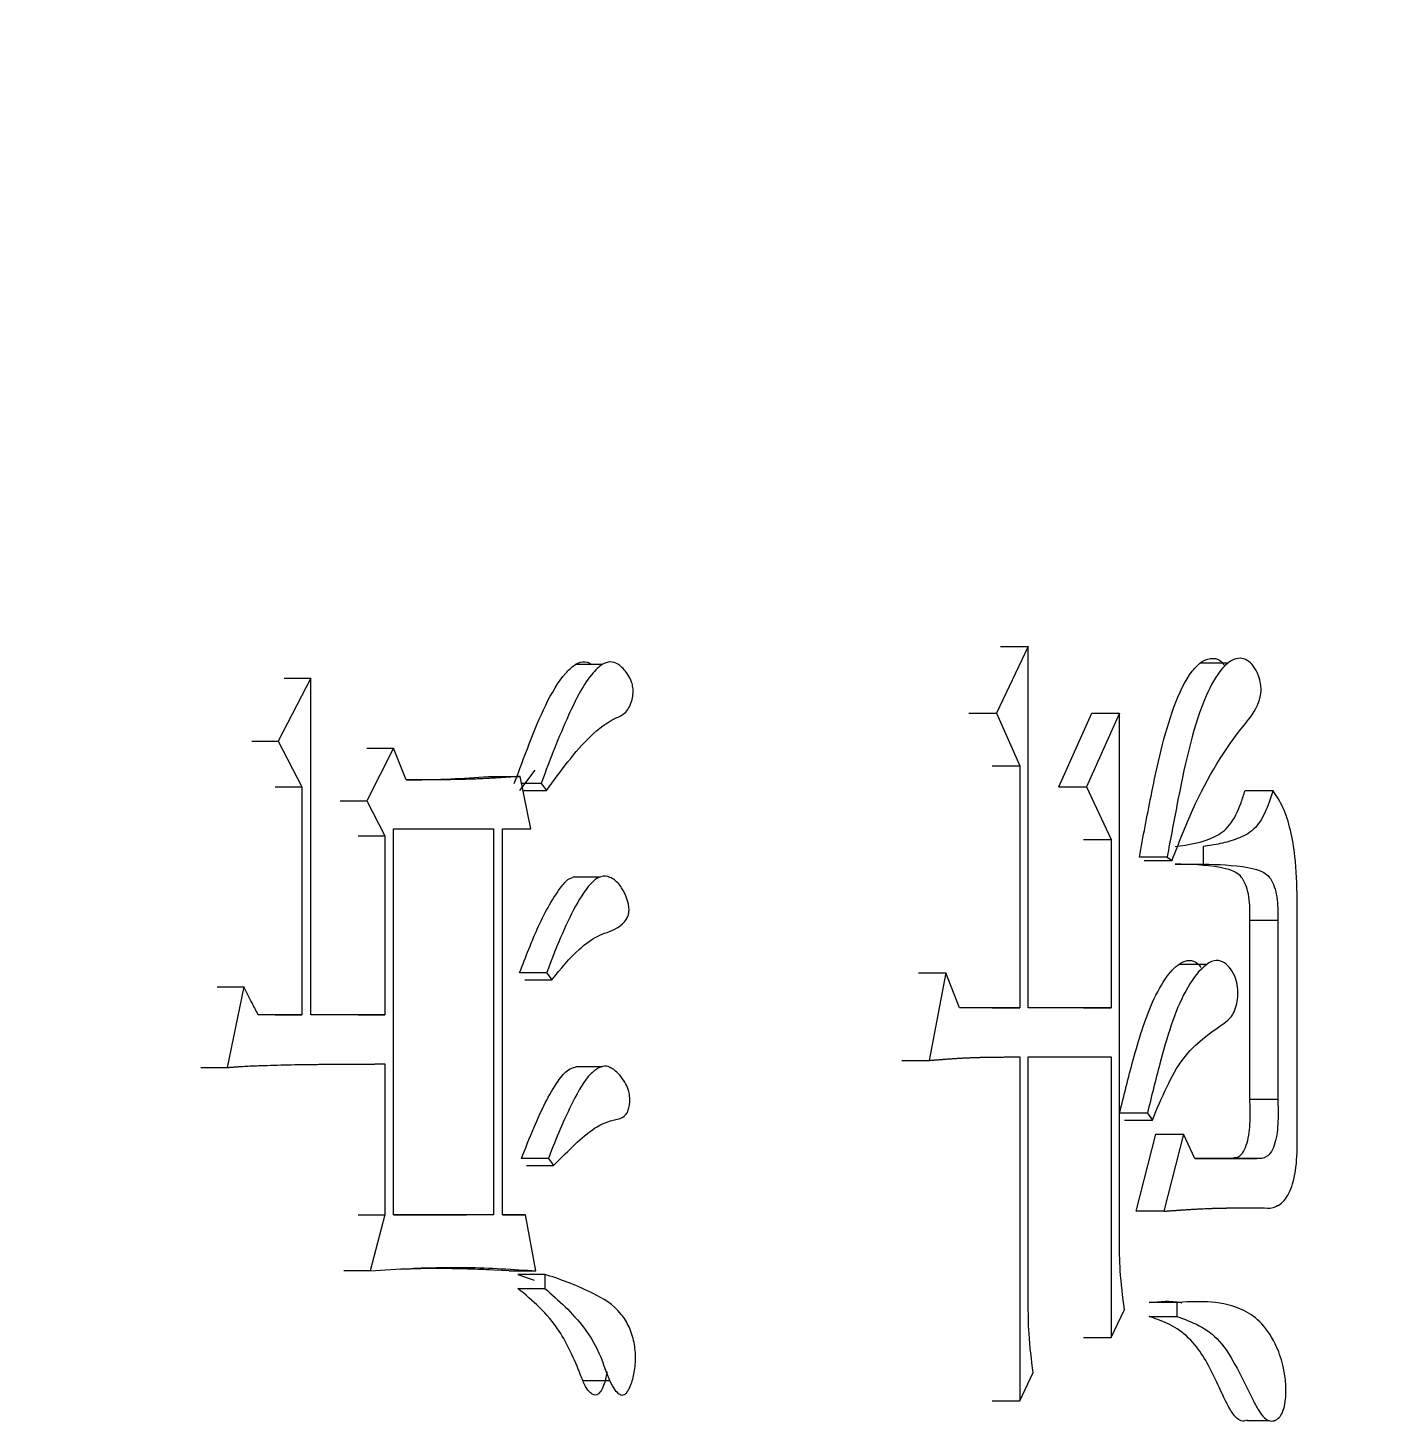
# Model space of a CAD drawing. Header units: millimetres. Extents: x 2223 to 4172, y 741 to 2119.
# Drawn here: x 3165.504 to 3169.698, y 994.865 to 999.162 of the extents above; entities that cross this region are included whole.
import ezdxf

# ---------------------------------------------------------------- set-up
doc = ezdxf.new("R2010")
doc.units = ezdxf.units.MM

msp = doc.modelspace()

# ---------------------------------------------------------------- linework, layer by layer
at = {"color": 7, "linetype": 'Continuous', "lineweight": 25}
for p, q in [((3168.5884, 997.2535), (3168.4905, 997.048)), ((3168.5884, 996.1393), (3168.5884, 997.2535)), ((3169.2048, 997.2025), (3169.1183, 997.2025)), ((3167.2755, 997.198), (3167.1918, 997.198)), ((3166.3764, 997.1561), (3166.2759, 996.9614)), ((3166.2946, 997.1561), (3166.3764, 997.1561)), ((3166.3764, 996.1177), (3166.3764, 997.1561)), ((3168.4055, 997.048), (3168.4905, 997.048)), ((3168.4905, 997.048), (3168.5627, 996.8857)), ((3168.6825, 996.8208), (3168.7843, 997.048)), ((3168.8698, 997.048), (3168.7678, 996.8208)), ((3168.7843, 997.048), (3168.8698, 997.048)), ((3168.8698, 995.4254), (3168.8698, 997.048)), ((3166.1942, 996.9614), (3166.2759, 996.9614)), ((3166.2759, 996.9614), (3166.3485, 996.8208)), ((3166.6318, 996.9398), (3166.5488, 996.7775)), ((3166.5496, 996.9398), (3166.6318, 996.9398)), ((3166.6705, 996.8424), (3166.6318, 996.9398)), ((3167.0668, 996.8727), (3167.0202, 996.8101)), ((3168.4777, 996.8857), (3168.5627, 996.8857)), ((3168.5627, 996.8857), (3168.5627, 996.1393)), ((3166.2667, 996.8208), (3166.3485, 996.8208)), ((3166.3485, 996.8208), (3166.3485, 996.1177)), ((3166.9389, 996.8533), (3167.0217, 996.8533)), ((3167.0544, 996.691), (3167.0217, 996.8533)), ((3167.087, 996.8317), (3167.026, 996.8317)), ((3168.6825, 996.8208), (3168.7678, 996.8208)), ((3168.7678, 996.8208), (3168.8443, 996.6586)), ((3166.4666, 996.7775), (3166.5488, 996.7775)), ((3166.5488, 996.7775), (3166.6041, 996.6694)), ((3167.0304, 996.8101), (3167.1033, 996.8101)), ((3169.2571, 996.81), (3169.3432, 996.81)), ((3166.6318, 996.691), (3166.9397, 996.691)), ((3166.9671, 996.691), (3167.0544, 996.691)), ((3166.5219, 996.6694), (3166.6041, 996.6694)), ((3166.6041, 996.6694), (3166.6041, 996.1177)), ((3168.7589, 996.6586), (3168.8443, 996.6586)), ((3168.8443, 996.6586), (3168.8443, 996.1393)), ((3169.1278, 996.637), (3169.1278, 996.5829)), ((3168.9464, 996.5936), (3169.032, 996.5936)), ((3169.042, 996.5829), (3169.1278, 996.5829)), ((3167.2678, 996.5428), (3167.1842, 996.5428)), ((3169.4178, 995.7716), (3169.4178, 996.4747)), ((3169.272, 996.4098), (3169.3581, 996.4098)), ((3169.272, 995.8581), (3169.272, 996.4098)), ((3169.3581, 996.4098), (3169.3581, 995.8581)), ((3169.1396, 996.2734), (3169.0533, 996.2733)), ((3167.0365, 996.2259), (3167.1197, 996.2259)), ((3168.2503, 996.2475), (3168.335, 996.2475)), ((3168.335, 996.2475), (3168.283, 995.9771)), ((3168.3766, 996.1393), (3168.335, 996.2475)), ((3166.0879, 996.2042), (3166.1695, 996.2042)), ((3166.1695, 996.2042), (3166.1189, 995.9554)), ((3168.5627, 996.1393), (3168.3766, 996.1393)), ((3168.4776, 996.1393), (3168.5627, 996.1393)), ((3168.8443, 996.1393), (3168.5884, 996.1393)), ((3168.7589, 996.1393), (3168.8443, 996.1393)), ((3166.3485, 996.1177), (3166.2143, 996.1177)), ((3166.2667, 996.1177), (3166.3485, 996.1177)), ((3166.6041, 996.1177), (3166.3764, 996.1177)), ((3166.5219, 996.1177), (3166.6041, 996.1177)), ((3166.6041, 995.9662), (3166.6041, 995.5011)), ((3167.276, 995.9579), (3167.1923, 995.9579)), ((3168.1984, 995.9771), (3168.283, 995.9771)), ((3168.5627, 995.9879), (3168.5627, 994.9278)), ((3168.5884, 995.9879), (3168.8443, 995.9879)), ((3168.5884, 995.2307), (3168.5884, 995.9879)), ((3168.8443, 995.9879), (3168.8443, 995.1225)), ((3166.0374, 995.9554), (3166.1189, 995.9554)), ((3169.272, 995.8581), (3169.3581, 995.8581)), ((3168.8857, 995.7931), (3168.9713, 995.7931)), ((3168.9561, 995.8148), (3168.9713, 995.7931)), ((3168.9211, 995.5119), (3168.9816, 995.7499)), ((3168.9816, 995.7499), (3169.0673, 995.7499)), ((3169.0673, 995.7499), (3169.0067, 995.5119)), ((3169.1026, 995.6742), (3169.0673, 995.7499)), ((3167.1088, 995.6742), (3167.0259, 995.6742)), ((3169.2933, 995.6742), (3169.1026, 995.6742)), ((3169.1026, 995.6742), (3169.2073, 995.6742)), ((3169.2073, 995.6742), (3169.2933, 995.6742)), ((3167.0419, 995.6526), (3167.1251, 995.6526)), ((3169.3537, 995.5297), (3169.3596, 995.5297)), ((3166.5219, 995.5011), (3166.6041, 995.5011)), ((3166.6041, 995.5011), (3166.5598, 995.328)), ((3166.9397, 995.5011), (3166.6318, 995.5011)), ((3166.6318, 995.5011), (3166.8568, 995.5011)), ((3166.9397, 995.5011), (3166.857, 995.5011)), ((3167.038, 995.5011), (3166.9671, 995.5011)), ((3166.9671, 995.5011), (3167.038, 995.5011)), ((3167.0707, 995.328), (3167.038, 995.5011)), ((3169.0067, 995.5119), (3168.9211, 995.5119)), ((3166.5598, 995.328), (3166.4777, 995.328)), ((3166.9876, 995.328), (3166.919, 995.3311)), ((3166.9878, 995.328), (3167.0707, 995.328)), ((3167.0148, 995.3172), (3167.0653, 995.2999)), ((3167.0979, 995.3172), (3167.015, 995.3172)), ((3167.0979, 995.3172), (3167.0979, 995.274)), ((3167.0148, 995.2741), (3167.0979, 995.2741)), ((3169.0471, 995.2307), (3168.9615, 995.2307)), ((3169.0471, 995.2307), (3169.0471, 995.1873)), ((3168.8443, 995.1225), (3168.885, 995.2091)), ((3168.9615, 995.1873), (3169.0471, 995.1873)), ((3168.5627, 994.9278), (3168.6038, 995.0143)), ((3167.215, 994.9902), (3167.2988, 994.9902)), ((3169.2635, 994.867), (3169.3326, 994.867)), ((3169.3455, 994.867), (3169.35, 994.867))]:
    msp.add_line(p, q, dxfattribs=at)
at = {"color": 7, "linetype": 'Continuous', "lineweight": 25, "flags": 128}
for points in [[(3168.5034, 997.2535), (3168.5248, 997.2535), (3168.5566, 997.2535), (3168.5884, 997.2535)], [(3167.087, 996.8316), (3167.0912, 996.8261), (3167.0973, 996.8181), (3167.1033, 996.81)], [(3166.6318, 995.5011), (3166.6318, 996.096), (3166.6318, 996.691)], [(3166.9397, 996.691), (3166.9397, 996.096), (3166.9397, 995.5011)], [(3166.9671, 995.5011), (3166.9671, 996.096), (3166.9671, 996.691)], [(3169.0168, 996.6045), (3168.9895, 996.6045), (3168.9604, 996.6045), (3168.9312, 996.6045)], [(3169.0168, 996.6045), (3169.0244, 996.5991), (3169.032, 996.5937)], [(3167.1034, 996.2475), (3167.073, 996.2475), (3167.0466, 996.2475), (3167.0204, 996.2475)], [(3167.1034, 996.2475), (3167.1115, 996.2367), (3167.1197, 996.2259)], [(3168.9561, 995.8148), (3168.9238, 995.8148), (3168.8972, 995.8148), (3168.8705, 995.8148)], [(3167.1088, 995.6742), (3167.117, 995.6634), (3167.1251, 995.6526)], [(3168.7589, 995.1225), (3168.7802, 995.1225), (3168.8016, 995.1225), (3168.823, 995.1225), (3168.8443, 995.1225)], [(3168.4776, 994.9278), (3168.4989, 994.9278), (3168.5201, 994.9278), (3168.5414, 994.9278), (3168.5627, 994.9278)]]:
    msp.add_lwpolyline(points, dxfattribs=at)
at = {"color": 7, "linetype": 'Continuous', "lineweight": 25}
for points, knots in [([(3102.9887, 995.9028), (3105.5491, 995.9277), (3109.1295, 995.9625), (3114.3987, 996.2412), (3118.8631, 996.5765), (3124.1792, 997.1422), (3129.7482, 997.9155), (3135.5616, 998.9255), (3141.5329, 1000.1816), (3147.6089, 1001.6923), (3153.7469, 1003.463), (3159.9121, 1005.4971), (3166.0756, 1007.7966), (3172.2125, 1010.3619), (3178.3006, 1013.1922), (3184.3201, 1016.286), (3190.2529, 1019.6406), (3196.082, 1023.2528), (3201.7917, 1027.1183), (3207.3673, 1031.2325), (3212.7946, 1035.5897), (3218.0603, 1040.1839), (3223.1516, 1045.0084), (3228.0565, 1050.0561), (3232.7633, 1055.319), (3237.2611, 1060.789), (3241.5394, 1066.4572), (3245.588, 1072.3145), (3249.3977, 1078.3511), (3252.9594, 1084.557), (3256.2646, 1090.9216), (3259.3054, 1097.4341), (3262.0745, 1104.0834), (3264.5649, 1110.8578), (3266.7704, 1117.7454), (3268.685, 1124.7343), (3270.3036, 1131.8118), (3271.6214, 1138.9655), (3272.6343, 1146.1825), (3273.3387, 1153.4497), (3273.7316, 1160.7539), (3273.8105, 1168.0817), (3273.5735, 1175.4198), (3273.0193, 1182.7545), (3272.1471, 1190.0722), (3270.9568, 1197.3592), (3269.4487, 1204.6018), (3267.6237, 1211.7864), (3265.4832, 1218.8992), (3263.0294, 1225.9267), (3260.2646, 1232.8554), (3257.1918, 1239.6717), (3253.8147, 1246.3623), (3250.1371, 1252.9142), (3246.1635, 1259.3142), (3241.8985, 1265.5495), (3237.3473, 1271.6076), (3232.5154, 1277.4759), (3227.4082, 1283.1423), (3222.0316, 1288.5949), (3216.5849, 1293.6425), (3211.1115, 1298.2947), (3205.6533, 1302.5642), (3200.0284, 1306.6065), (3194.247, 1310.4149), (3188.3195, 1313.9831), (3182.257, 1317.3051), (3176.0712, 1320.3754), (3169.7746, 1323.1888), (3163.3809, 1325.7408), (3156.9058, 1328.0269), (3150.3681, 1330.0431), (3143.7932, 1331.7856), (3137.2203, 1333.2505), (3130.7265, 1334.432), (3124.437, 1335.3291), (3118.9133, 1335.9126), (3114.0304, 1336.2802), (3109.2063, 1336.5199), (3103.232, 1336.637), (3097.7152, 1336.5266), (3092.446, 1336.2549), (3087.9815, 1335.9175), (3082.6655, 1335.3525), (3077.0965, 1334.579), (3071.283, 1333.569), (3065.3118, 1332.313), (3059.2358, 1330.8023), (3053.0978, 1329.0316), (3046.9326, 1326.9974), (3040.769, 1324.6979), (3034.6322, 1322.1327), (3028.5441, 1319.3023), (3022.5246, 1316.2086), (3016.5918, 1312.8539), (3010.7627, 1309.2417), (3005.0529, 1305.3762), (2999.4774, 1301.2621), (2994.0501, 1296.9049), (2988.7844, 1292.3106), (2983.6931, 1287.4861), (2978.7882, 1282.4385), (2974.0813, 1277.1755), (2969.5835, 1271.7056), (2965.3053, 1266.0373), (2961.2566, 1260.1801), (2957.447, 1254.1435), (2953.8852, 1247.9376), (2950.5805, 1241.5728), (2947.5377, 1235.0609), (2944.7758, 1228.4094), (2942.4387, 1222.1273), (2941.1602, 1218.0222), (2940.597, 1216.2138)], [0, 0, 0, 0, 0.0102074, 0.014274, 0.021037, 0.0280561, 0.0355867, 0.0434511, 0.0515783, 0.0599113, 0.0684099, 0.0770439, 0.085791, 0.0946336, 0.1035582, 0.112554, 0.1216124, 0.1307262, 0.1398897, 0.1490979, 0.1583469, 0.1676331, 0.1769537, 0.1863062, 0.1956884, 0.2050985, 0.2145348, 0.2239961, 0.233481, 0.2429885, 0.2525178, 0.262068, 0.2716385, 0.2812287, 0.2908382, 0.3004664, 0.3101132, 0.3197782, 0.3294613, 0.3391624, 0.3488814, 0.3586183, 0.3683733, 0.3781464, 0.387938, 0.3977483, 0.4075776, 0.4174265, 0.4272956, 0.4371854, 0.4470968, 0.4570307, 0.4669882, 0.4769704, 0.486979, 0.4970156, 0.5070822, 0.5171812, 0.5273154, 0.5374882, 0.5477037, 0.5569145, 0.5661226, 0.5753266, 0.5845258, 0.5937191, 0.6029052, 0.6120821, 0.6212471, 0.6303962, 0.6395236, 0.6486197, 0.6576679, 0.6666375, 0.6754633, 0.6839789, 0.6919633, 0.6976055, 0.7035012, 0.7112199, 0.7214273, 0.7254939, 0.7322569, 0.739276, 0.7468066, 0.754671, 0.7627982, 0.7711312, 0.7796298, 0.7882638, 0.7970109, 0.8058535, 0.8147781, 0.8237739, 0.8328323, 0.8419461, 0.8511096, 0.8603178, 0.8695668, 0.878853, 0.8881736, 0.8975261, 0.9069083, 0.9163184, 0.9257547, 0.935216, 0.9447009, 0.9542084, 0.9637377, 0.9732879, 0.9828584, 0.9924486, 1, 1, 1, 1]), ([(3167.0039, 996.8317), (3167.019, 996.8724), (3167.0646, 996.9953), (3167.1225, 997.1324), (3167.1876, 997.198), (3167.2145, 997.2084), (3167.233, 997.2061), (3167.2406, 997.1981), (3167.2407, 997.198)], [0, 0, 0, 0, 0.248256, 0.747976, 0.841052, 0.91959, 0.998812, 1, 1, 1, 1]), ([(3167.1033, 996.8101), (3167.125, 996.8398), (3167.1905, 996.9295), (3167.272, 997.018), (3167.3427, 997.0434), (3167.3596, 997.067), (3167.3673, 997.088), (3167.3706, 997.1092), (3167.37, 997.128), (3167.365, 997.1477), (3167.352, 997.1729), (3167.3313, 997.1952), (3167.3054, 997.2089), (3167.2762, 997.2023), (3167.2259, 997.1556), (3167.1611, 997.0263), (3167.1134, 996.9047), (3167.0873, 996.8324), (3167.087, 996.8317)], [0, 0, 0, 0, 0.113222, 0.341327, 0.387566, 0.408095, 0.428648, 0.444625, 0.457844, 0.471063, 0.493511, 0.536211, 0.570053, 0.604097, 0.65629, 0.801568, 0.997978, 1, 1, 1, 1]), ([(3168.9312, 996.6045), (3168.943, 996.6671), (3168.9728, 996.8258), (3169.0176, 997.0315), (3169.08, 997.1653), (3169.1247, 997.2112), (3169.1561, 997.2201), (3169.1806, 997.213), (3169.1906, 997.199), (3169.194, 997.1943)], [0, 0, 0, 0, 0.230113, 0.582915, 0.761626, 0.839199, 0.91746, 0.972398, 1, 1, 1, 1]), ([(3169.032, 996.5936), (3169.0528, 996.6472), (3169.1155, 996.8093), (3169.2103, 996.9626), (3169.2923, 997.0569), (3169.3055, 997.1018), (3169.3071, 997.1209), (3169.3051, 997.1421), (3169.2979, 997.1681), (3169.284, 997.1944), (3169.2642, 997.2133), (3169.2407, 997.2196), (3169.2109, 997.2112), (3169.1711, 997.1716), (3169.1013, 997.0346), (3169.0584, 996.8247), (3169.0268, 996.6583), (3169.0169, 996.6047), (3169.0168, 996.6045)], [0, 0, 0, 0, 0.116248, 0.351545, 0.417546, 0.429975, 0.440278, 0.450547, 0.466965, 0.490882, 0.515264, 0.540739, 0.570383, 0.616277, 0.689853, 0.900941, 0.999644, 1, 1, 1, 1]), ([(3166.6704, 996.8427), (3166.6815, 996.8427), (3166.732, 996.8428), (3166.8215, 996.8457), (3166.8996, 996.8508), (3166.9386, 996.8533)], [0, 0, 0, 0, 0.123403, 0.561636, 1, 1, 1, 1]), ([(3167.0217, 996.8533), (3167.0121, 996.8526), (3166.9978, 996.8516), (3166.9823, 996.8505), (3166.9739, 996.85), (3166.9691, 996.8497), (3166.9632, 996.8493), (3166.9584, 996.849), (3166.9524, 996.8486), (3166.9476, 996.8483), (3166.9416, 996.8479), (3166.9368, 996.8476), (3166.9309, 996.8473), (3166.9261, 996.847), (3166.9201, 996.8467), (3166.9141, 996.8464), (3166.9081, 996.8461), (3166.9021, 996.8458), (3166.8961, 996.8455), (3166.8889, 996.8452), (3166.8817, 996.8449), (3166.8757, 996.8447), (3166.8697, 996.8445), (3166.8613, 996.8442), (3166.8517, 996.844), (3166.8433, 996.8437), (3166.8373, 996.8436), (3166.8325, 996.8435), (3166.8265, 996.8434), (3166.8217, 996.8433), (3166.8157, 996.8431), (3166.8109, 996.8431), (3166.8049, 996.843), (3166.7989, 996.8429), (3166.7928, 996.8428), (3166.7868, 996.8427), (3166.782, 996.8427), (3166.776, 996.8426), (3166.7712, 996.8426), (3166.7651, 996.8426), (3166.7603, 996.8425), (3166.7543, 996.8425), (3166.7495, 996.8425), (3166.7435, 996.8425), (3166.7386, 996.8424), (3166.7326, 996.8424), (3166.7278, 996.8424), (3166.7218, 996.8424), (3166.7169, 996.8424), (3166.7109, 996.8424), (3166.7061, 996.8424), (3166.7, 996.8424), (3166.6952, 996.8424), (3166.6892, 996.8424), (3166.6843, 996.8424), (3166.6777, 996.8424), (3166.6735, 996.8424), (3166.6705, 996.8424)], [0, 0, 0, 0, 0.082056, 0.123084, 0.133341, 0.153855, 0.164112, 0.184626, 0.194883, 0.215397, 0.225654, 0.246168, 0.256425, 0.276939, 0.287196, 0.30771, 0.328224, 0.338481, 0.358995, 0.379509, 0.400023, 0.420537, 0.430794, 0.451308, 0.492336, 0.51285, 0.523107, 0.543621, 0.553878, 0.574392, 0.584649, 0.605163, 0.61542, 0.635934, 0.656448, 0.666705, 0.687219, 0.697476, 0.71799, 0.728247, 0.748761, 0.759018, 0.779532, 0.789789, 0.810303, 0.82056, 0.841074, 0.851331, 0.871845, 0.882102, 0.902616, 0.912873, 0.933387, 0.943644, 0.964158, 0.974415, 1, 1, 1, 1]), ([(3169.042, 996.637), (3169.083, 996.6422), (3169.1405, 996.6496), (3169.2118, 996.6969), (3169.2408, 996.7565), (3169.2532, 996.7972), (3169.2571, 996.81)], [0, 0, 0, 0, 0.5013943, 0.7026306, 0.9057015, 1, 1, 1, 1]), ([(3169.3432, 996.81), (3169.3355, 996.7858), (3169.3204, 996.738), (3169.2824, 996.6816), (3169.2334, 996.6599), (3169.181, 996.6445), (3169.1455, 996.6395), (3169.1278, 996.637)], [0, 0, 0, 0, 0.1777081, 0.35, 0.5672223, 0.7837017, 1, 1, 1, 1]), ([(3169.4178, 996.4747), (3169.4168, 996.5191), (3169.4151, 996.5919), (3169.3987, 996.6875), (3169.3762, 996.7596), (3169.3541, 996.7934), (3169.3432, 996.81)], [0, 0, 0, 0, 0.3472592, 0.5698518, 0.7878871, 1, 1, 1, 1]), ([(3169.2721, 996.4098), (3169.2723, 996.434), (3169.2728, 996.4814), (3169.2514, 996.5456), (3169.2156, 996.5649), (3169.1467, 996.58), (3169.0883, 996.5816), (3169.042, 996.5829)], [0, 0, 0, 0, 0.130352, 0.254709, 0.382976, 0.510106, 1, 1, 1, 1]), ([(3169.1278, 996.5829), (3169.1742, 996.5816), (3169.2326, 996.58), (3169.3016, 996.5649), (3169.3374, 996.5456), (3169.3589, 996.4814), (3169.3584, 996.434), (3169.3581, 996.4098)], [0, 0, 0, 0, 0.490042, 0.617207, 0.745492, 0.869777, 1, 1, 1, 1]), ([(3167.0202, 996.2475), (3167.039, 996.2965), (3167.0766, 996.3948), (3167.1299, 996.4915), (3167.1691, 996.5375), (3167.1814, 996.5405), (3167.1841, 996.5411)], [0, 0, 0, 0, 0.419977, 0.842492, 0.96479, 1, 1, 1, 1]), ([(3167.1197, 996.2259), (3167.147, 996.2594), (3167.1911, 996.3135), (3167.2598, 996.3642), (3167.3098, 996.377), (3167.3419, 996.3998), (3167.3534, 996.4195), (3167.3572, 996.4318), (3167.358, 996.4453), (3167.3554, 996.4639), (3167.3456, 996.4922), (3167.327, 996.524), (3167.2994, 996.5443), (3167.2712, 996.5479), (3167.2327, 996.52), (3167.191, 996.4538), (3167.145, 996.3563), (3167.1174, 996.2848), (3167.1035, 996.2478), (3167.1034, 996.2475)], [0, 0, 0, 0, 0.157954, 0.255242, 0.35249, 0.401724, 0.417192, 0.427834, 0.438557, 0.45242, 0.478029, 0.52635, 0.573066, 0.619079, 0.658607, 0.768684, 0.881292, 0.999134, 1, 1, 1, 1]), ([(3168.8705, 995.8148), (3168.884, 995.8697), (3168.9131, 995.9886), (3168.9588, 996.1374), (3169.0122, 996.2353), (3169.0525, 996.2772), (3169.0854, 996.2884), (3169.1074, 996.2813), (3169.1182, 996.2678), (3169.1216, 996.2635)], [0, 0, 0, 0, 0.249513, 0.540155, 0.702681, 0.82884, 0.898011, 0.96762, 1, 1, 1, 1]), ([(3168.9713, 995.7931), (3169.0004, 995.8628), (3169.0592, 996.0037), (3169.1569, 996.065), (3169.2127, 996.1071), (3169.2268, 996.1319), (3169.2336, 996.1587), (3169.2358, 996.1883), (3169.2329, 996.217), (3169.2234, 996.2442), (3169.2084, 996.2667), (3169.1869, 996.2845), (3169.1592, 996.2878), (3169.1185, 996.2603), (3169.0519, 996.1678), (3169.0012, 995.998), (3168.9686, 995.8656), (3168.9561, 995.8148)], [0, 0, 0, 0, 0.175531, 0.354652, 0.388166, 0.407747, 0.427401, 0.446675, 0.466945, 0.484382, 0.511375, 0.539761, 0.574487, 0.616877, 0.705288, 0.887114, 1, 1, 1, 1]), ([(3166.2143, 996.1177), (3166.2079, 996.13), (3166.1972, 996.1506), (3166.1823, 996.1795), (3166.1737, 996.196), (3166.1695, 996.2042)], [0, 0, 0, 0, 0.4283659, 0.7141823, 1, 1, 1, 1]), ([(3166.1189, 995.9554), (3166.1225, 995.9557), (3166.1296, 995.9562), (3166.1385, 995.9569), (3166.1474, 995.9576), (3166.1545, 995.9581), (3166.1634, 995.9587), (3166.1706, 995.9591), (3166.1777, 995.9595), (3166.1848, 995.9599), (3166.1919, 995.9602), (3166.2044, 995.9607), (3166.2417, 995.9619), (3166.2915, 995.9634), (3166.3482, 995.9646), (3166.3836, 995.9649), (3166.4083, 995.9652), (3166.4207, 995.9653), (3166.4278, 995.9654), (3166.4348, 995.9654), (3166.4419, 995.9655), (3166.4507, 995.9656), (3166.4578, 995.9656), (3166.4666, 995.9657), (3166.4737, 995.9657), (3166.4807, 995.9658), (3166.4878, 995.9658), (3166.4948, 995.9658), (3166.5036, 995.9659), (3166.5107, 995.9659), (3166.5195, 995.966), (3166.5265, 995.966), (3166.5336, 995.966), (3166.5406, 995.966), (3166.5476, 995.9661), (3166.5547, 995.9661), (3166.56, 995.9661), (3166.5644, 995.9661), (3166.5688, 995.9661), (3166.5723, 995.9661), (3166.5767, 995.9662), (3166.5802, 995.9662), (3166.5846, 995.9662), (3166.5881, 995.9662), (3166.5916, 995.9662), (3166.5967, 995.9662), (3166.6008, 995.9662), (3166.6041, 995.9662)], [0, 0, 0, 0, 0.021887, 0.043773, 0.054717, 0.076603, 0.087547, 0.109433, 0.120377, 0.13132, 0.153207, 0.16415, 0.207923, 0.383017, 0.470564, 0.558111, 0.601884, 0.623771, 0.634714, 0.645657, 0.667544, 0.678487, 0.700374, 0.711317, 0.733204, 0.744147, 0.755091, 0.776977, 0.787921, 0.809807, 0.820751, 0.842637, 0.853581, 0.864524, 0.886411, 0.897354, 0.908297, 0.919241, 0.924712, 0.935656, 0.941127, 0.952071, 0.957542, 0.968486, 0.973957, 0.979429, 1, 1, 1, 1]), ([(3167.0257, 995.6742), (3167.0385, 995.7067), (3167.0722, 995.7925), (3167.1185, 995.889), (3167.1653, 995.9487), (3167.1849, 995.9546), (3167.1922, 995.9568)], [0, 0, 0, 0, 0.283457, 0.74635, 0.905734, 1, 1, 1, 1]), ([(3167.1251, 995.6526), (3167.1443, 995.6723), (3167.2021, 995.7319), (3167.2747, 995.7922), (3167.3354, 995.7965), (3167.3512, 995.8132), (3167.3568, 995.8269), (3167.3599, 995.8435), (3167.3604, 995.8624), (3167.3569, 995.8843), (3167.343, 995.9158), (3167.3212, 995.942), (3167.294, 995.961), (3167.2674, 995.9581), (3167.2268, 995.929), (3167.1721, 995.8307), (3167.1325, 995.7364), (3167.1093, 995.6753), (3167.1088, 995.6742)], [0, 0, 0, 0, 0.107766, 0.324959, 0.382514, 0.397632, 0.412828, 0.427374, 0.444539, 0.463227, 0.487605, 0.551575, 0.589695, 0.627994, 0.678884, 0.799951, 0.99622, 1, 1, 1, 1]), ([(3168.283, 995.9771), (3168.2847, 995.9772), (3168.2881, 995.9775), (3168.2933, 995.9779), (3168.2984, 995.9784), (3168.3035, 995.9788), (3168.3078, 995.9791), (3168.312, 995.9795), (3168.3163, 995.9798), (3168.3214, 995.9802), (3168.3257, 995.9806), (3168.33, 995.9809), (3168.3342, 995.9812), (3168.3393, 995.9816), (3168.3436, 995.9819), (3168.3479, 995.9822), (3168.3521, 995.9825), (3168.3564, 995.9828), (3168.3607, 995.9831), (3168.3649, 995.9834), (3168.37, 995.9837), (3168.3743, 995.9839), (3168.3785, 995.9842), (3168.3828, 995.9844), (3168.3871, 995.9846), (3168.3913, 995.9849), (3168.3956, 995.9851), (3168.4007, 995.9853), (3168.4049, 995.9855), (3168.4092, 995.9857), (3168.4134, 995.9858), (3168.4177, 995.986), (3168.422, 995.9861), (3168.4262, 995.9863), (3168.4313, 995.9864), (3168.4356, 995.9865), (3168.4398, 995.9867), (3168.4441, 995.9868), (3168.4483, 995.9869), (3168.4526, 995.987), (3168.4568, 995.9871), (3168.4611, 995.9871), (3168.4653, 995.9872), (3168.4695, 995.9873), (3168.4746, 995.9874), (3168.4789, 995.9874), (3168.4831, 995.9875), (3168.4874, 995.9875), (3168.4916, 995.9876), (3168.4958, 995.9876), (3168.5001, 995.9876), (3168.5052, 995.9877), (3168.5094, 995.9877), (3168.5137, 995.9877), (3168.5179, 995.9878), (3168.5221, 995.9878), (3168.5264, 995.9878), (3168.5306, 995.9878), (3168.5357, 995.9878), (3168.5399, 995.9878), (3168.5441, 995.9879), (3168.5484, 995.9879), (3168.5526, 995.9879), (3168.5574, 995.9879), (3168.5604, 995.9879), (3168.5627, 995.9879)], [0, 0, 0, 0, 0.018243, 0.036487, 0.05473, 0.072974, 0.091217, 0.100339, 0.118582, 0.136826, 0.155069, 0.164191, 0.182434, 0.200678, 0.218921, 0.228043, 0.246286, 0.26453, 0.273652, 0.291895, 0.310138, 0.328382, 0.337504, 0.355747, 0.37399, 0.383112, 0.401356, 0.419599, 0.437843, 0.446964, 0.465208, 0.483451, 0.492573, 0.510816, 0.52906, 0.547303, 0.556425, 0.574668, 0.592912, 0.602033, 0.620277, 0.63852, 0.647642, 0.665886, 0.684129, 0.702372, 0.711494, 0.729738, 0.747981, 0.757103, 0.775346, 0.79359, 0.811833, 0.820955, 0.839198, 0.857442, 0.866563, 0.884807, 0.90305, 0.921294, 0.930415, 0.948659, 0.966902, 0.976024, 1, 1, 1, 1]), ([(3169.2228, 995.6774), (3169.2278, 995.6776), (3169.2385, 995.6782), (3169.2532, 995.6953), (3169.268, 995.7311), (3169.2742, 995.7895), (3169.2728, 995.8351), (3169.272, 995.8581)], [0, 0, 0, 0, 0.123833, 0.265729, 0.412685, 0.704407, 1, 1, 1, 1]), ([(3169.3581, 995.8581), (3169.3589, 995.8351), (3169.3603, 995.7894), (3169.354, 995.7312), (3169.3393, 995.695), (3169.3197, 995.6741), (3169.3036, 995.6742), (3169.2933, 995.6742)], [0, 0, 0, 0, 0.261231, 0.519065, 0.649006, 0.774533, 1, 1, 1, 1]), ([(3169.3082, 995.5228), (3169.3201, 995.5217), (3169.3438, 995.5195), (3169.3795, 995.5399), (3169.4081, 995.5976), (3169.4194, 995.6815), (3169.4184, 995.7414), (3169.4178, 995.7716)], [0, 0, 0, 0, 0.177715, 0.3563568, 0.5410477, 0.7687672, 1, 1, 1, 1]), ([(3169.0067, 995.5119), (3169.0085, 995.5121), (3169.0121, 995.5124), (3169.0175, 995.5128), (3169.0229, 995.5132), (3169.0283, 995.5136), (3169.0337, 995.514), (3169.0381, 995.5143), (3169.0426, 995.5146), (3169.0471, 995.515), (3169.0525, 995.5153), (3169.0579, 995.5157), (3169.0624, 995.516), (3169.0669, 995.5164), (3169.0713, 995.5167), (3169.0758, 995.517), (3169.0803, 995.5172), (3169.0848, 995.5175), (3169.0902, 995.5179), (3169.0955, 995.5182), (3169.1, 995.5184), (3169.1045, 995.5187), (3169.109, 995.5189), (3169.1143, 995.5192), (3169.1188, 995.5195), (3169.1251, 995.5198), (3169.1313, 995.52), (3169.1385, 995.5203), (3169.143, 995.5205), (3169.1474, 995.5207), (3169.1519, 995.5208), (3169.1564, 995.521), (3169.1608, 995.5211), (3169.1653, 995.5213), (3169.1707, 995.5214), (3169.176, 995.5215), (3169.1805, 995.5216), (3169.185, 995.5217), (3169.1894, 995.5218), (3169.1948, 995.5219), (3169.1992, 995.522), (3169.2037, 995.5221), (3169.2082, 995.5222), (3169.2135, 995.5222), (3169.218, 995.5223), (3169.2224, 995.5224), (3169.2269, 995.5224), (3169.2322, 995.5225), (3169.2367, 995.5225), (3169.2411, 995.5225), (3169.2456, 995.5226), (3169.2509, 995.5226), (3169.2554, 995.5226), (3169.2598, 995.5226), (3169.2643, 995.5227), (3169.2696, 995.5227), (3169.2741, 995.5227), (3169.2785, 995.5227), (3169.283, 995.5227), (3169.2883, 995.5227), (3169.2927, 995.5227), (3169.2972, 995.5227), (3169.3021, 995.5228), (3169.306, 995.5228), (3169.3082, 995.5228)], [0, 0, 0, 0, 0.017781, 0.035561, 0.053342, 0.071122, 0.088903, 0.106683, 0.115574, 0.133354, 0.151135, 0.168916, 0.186696, 0.195586, 0.213367, 0.231148, 0.240038, 0.257818, 0.275599, 0.29338, 0.31116, 0.320051, 0.337831, 0.355612, 0.373392, 0.382283, 0.417844, 0.435624, 0.453405, 0.462295, 0.480076, 0.497857, 0.506747, 0.524527, 0.542308, 0.560089, 0.577869, 0.586759, 0.60454, 0.622321, 0.640101, 0.648992, 0.666772, 0.684553, 0.702333, 0.711224, 0.729004, 0.746785, 0.764565, 0.773456, 0.791236, 0.809017, 0.826797, 0.835688, 0.853468, 0.871249, 0.889029, 0.89792, 0.9157, 0.933481, 0.951262, 0.960152, 0.977932, 1, 1, 1, 1]), ([(3168.885, 995.2091), (3168.88, 995.2488), (3168.8709, 995.32), (3168.8701, 995.3931), (3168.8698, 995.4254)], [0, 0, 0, 0, 0.558835, 1, 1, 1, 1]), ([(3166.5598, 995.328), (3166.6018, 995.3308), (3166.649, 995.334), (3166.7066, 995.3367), (3166.7641, 995.3386), (3166.8877, 995.3404), (3166.9999, 995.3328), (3167.0707, 995.328)], [0, 0, 0, 0, 0.2447343, 0.2753248, 0.336506, 0.5812465, 1, 1, 1, 1]), ([(3166.6525, 995.3338), (3166.6934, 995.3353), (3166.756, 995.3376), (3166.8687, 995.3347), (3166.9097, 995.3331), (3166.9257, 995.3323), (3166.9264, 995.3323), (3166.9266, 995.3323)], [0, 0, 0, 0, 0.537965, 0.821873, 0.950268, 0.983843, 1, 1, 1, 1]), ([(3167.098, 995.2741), (3167.1402, 995.2372), (3167.2037, 995.1819), (3167.2739, 995.068), (3167.2969, 994.9787), (3167.3245, 994.9488), (3167.3354, 994.9443), (3167.3441, 994.946), (3167.3529, 994.9543), (3167.3637, 994.9747), (3167.3738, 995.01), (3167.3795, 995.0577), (3167.3744, 995.1099), (3167.3587, 995.1579), (3167.3185, 995.2201), (3167.2303, 995.2702), (3167.1505, 995.3007), (3167.1001, 995.3165), (3167.0979, 995.3172)], [0, 0, 0, 0, 0.193081, 0.290157, 0.386754, 0.407978, 0.421447, 0.432598, 0.443754, 0.462204, 0.496546, 0.533829, 0.57207, 0.615267, 0.659288, 0.789027, 0.990755, 1, 1, 1, 1]), ([(3167.2897, 995.0169), (3167.2877, 995.006), (3167.2842, 994.9869), (3167.2754, 994.9648), (3167.2669, 994.9511), (3167.2581, 994.9449), (3167.2486, 994.9449), (3167.2364, 994.9525), (3167.2214, 994.9727), (3167.1945, 995.0444), (3167.136, 995.1728), (3167.06, 995.2363), (3167.0148, 995.2741)], [0, 0, 0, 0, 0.052352, 0.091245, 0.123383, 0.145705, 0.168025, 0.200351, 0.251226, 0.32, 0.595425, 1, 1, 1, 1]), ([(3168.6038, 995.0143), (3168.5987, 995.0541), (3168.5896, 995.1252), (3168.5888, 995.1984), (3168.5884, 995.2307)], [0, 0, 0, 0, 0.558835, 1, 1, 1, 1]), ([(3168.9615, 995.2307), (3168.9941, 995.234), (3169.028, 995.2374), (3169.0614, 995.2299), (3169.0626, 995.2296)], [0, 0, 0, 0, 0.963669, 1, 1, 1, 1]), ([(3169.0471, 995.1873), (3169.0933, 995.1707), (3169.1867, 995.1371), (3169.2554, 994.9797), (3169.3004, 994.8934), (3169.3198, 994.8696), (3169.3388, 994.8629), (3169.3548, 994.8681), (3169.3684, 994.8817), (3169.3782, 994.9039), (3169.3837, 994.938), (3169.3837, 994.9812), (3169.3757, 995.0381), (3169.3521, 995.1053), (3169.3105, 995.171), (3169.2087, 995.239), (3169.118, 995.2342), (3169.0488, 995.2308), (3169.0471, 995.2307)], [0, 0, 0, 0, 0.166517, 0.336736, 0.370754, 0.398968, 0.419707, 0.44043, 0.457693, 0.475082, 0.493885, 0.523597, 0.555079, 0.603262, 0.6747, 0.747935, 0.993843, 1, 1, 1, 1]), ([(3169.2635, 994.8674), (3169.2589, 994.866), (3169.2487, 994.863), (3169.2302, 994.8727), (3169.2032, 994.9101), (3169.1659, 994.9978), (3169.1001, 995.1236), (3169.0194, 995.1688), (3168.9704, 995.1844), (3168.9615, 995.1873)], [0, 0, 0, 0, 0.0386302, 0.0873539, 0.1580172, 0.3165779, 0.5810644, 0.9238412, 1, 1, 1, 1])]:
    msp.add_open_spline(points, degree=3, knots=knots, dxfattribs=at)

doc.saveas('drawing.dxf')
